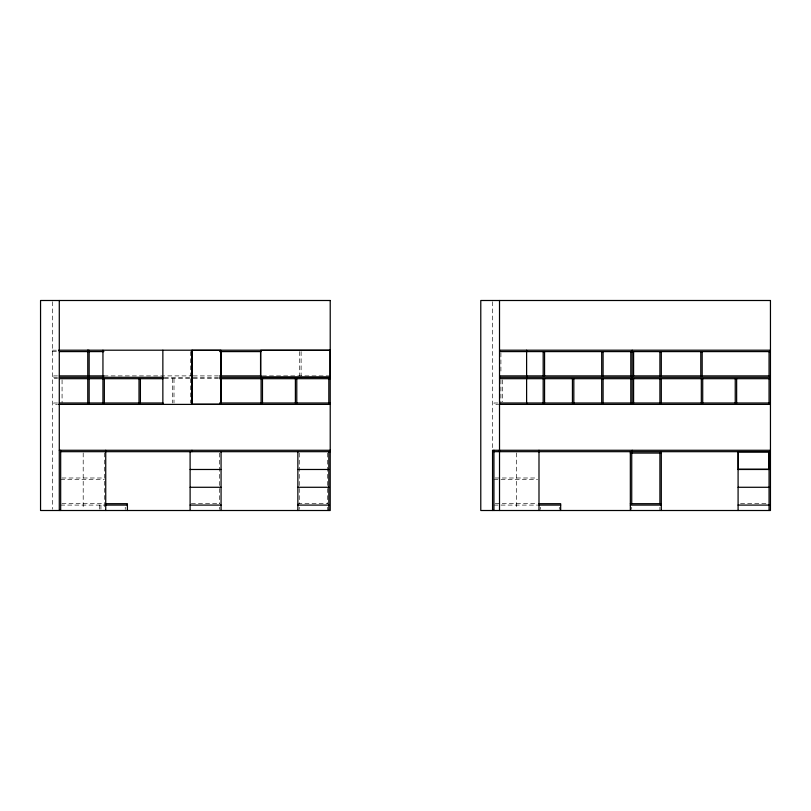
<?xml version="1.0" encoding="UTF-8"?>
<svg xmlns="http://www.w3.org/2000/svg" width="811" height="811" viewBox="0 0 811 811"><rect width="100%" height="100%" fill="white"/><g stroke="black" fill="none" stroke-linecap="round" stroke-linejoin="round"><path stroke-width="0.61" stroke-dasharray="4.05 3.04" d="M52.32 350.2L57.348 350.2M52.32 351.599L57.348 351.599M57.48 375.899L53.708 375.899L53.708 378.686L57.48 378.686M103.98 375.899L190.707 375.899M193.221 375.899L218.362 375.899M262.348 375.899L330.219 375.899M53.708 377.297L57.48 377.297M164.309 377.297L191.964 377.297M193.221 377.297L218.362 377.297M164.309 378.686L190.707 378.686M193.221 378.686L218.362 378.686M57.48 402.996L53.708 402.996L53.708 404.385L57.48 404.385M497.711 402.996L493.94 402.996L493.94 404.385L497.711 404.385M61.92 477.993L104.335 477.993M495.186 477.993L537.602 477.993M60.673 479.392L104.335 479.392M493.94 479.392L537.602 479.392M61.92 503.692L104.335 503.692M191.345 503.692L219.832 503.692M297.86 503.692L327.583 503.692M495.186 503.692L537.602 503.692M740.565 503.692L767.814 503.692M60.673 505.091L104.335 505.091M493.94 505.091L537.602 505.091M659.911 507.26L659.911 510.504M631.728 507.26L631.728 509.42M559.276 507.26L559.276 509.42M540.39 507.26L540.39 509.42M516.465 452.923L516.465 509.257M502.303 379.903L502.303 401.78M500.904 352.815L500.904 373.476M500.904 379.903L500.904 402.996M492.551 301.763L492.551 448.513M327.431 453.065L327.431 503.692M327.431 507.26L327.431 510.504M301.114 351.599L301.114 375.899M299.715 351.599L299.715 375.899M299.259 453.065L299.259 503.692M299.259 507.26L299.259 509.42M219.68 453.065L219.68 503.692M219.68 507.26L219.68 509.42M190.575 351.599L190.575 375.899M190.575 378.686L190.575 402.996M174 378.686L174 402.996M172.611 378.686L172.611 402.996M125.239 507.26L125.239 509.42M104.335 452.923L104.335 509.257M100.929 505.091L100.929 510.504M99.54 505.091L99.54 510.504M83.198 452.923L83.198 509.257M62.072 379.903L62.072 402.996M52.32 301.763L52.32 509.237"/><path stroke-width="1.22" d="M58.605 350.2L330.219 350.2M499.515 350.2L770.45 350.2M87.77 350.362L89.159 350.362L89.159 404.233L87.77 404.233M59.284 351.599L87.77 351.599M88.804 351.599L103.899 351.599M219.619 351.599L261.091 351.599M499.515 351.599L770.45 351.599M59.284 375.899L87.77 375.899M88.906 375.899L103.98 375.899M219.619 375.899L261.091 375.899M499.515 375.899L770.45 375.899M59.284 377.297L87.77 377.297M88.906 377.297L163.052 377.297M219.619 377.297L330.219 377.297M499.515 377.297L770.45 377.297M59.284 378.686L87.77 378.686M88.906 378.686L163.052 378.686M219.619 378.686L330.219 378.686M499.515 378.686L770.45 378.686M59.284 402.996L87.77 402.996M88.906 402.996L163.052 402.996M219.619 402.996L330.219 402.996M499.515 402.996L770.45 402.996M58.737 404.385L330.219 404.385M498.968 404.385L770.45 404.385M59.284 450.277L330.219 450.277M770.45 450.277L492.551 450.277L492.551 510.504M60.673 451.676L330.219 451.676M493.94 451.676L538.991 451.676M539.183 451.676L770.45 451.676M630.34 453.065L661.3 453.065M190.109 469.478L221.068 469.478M297.86 469.478L328.83 469.478M738.091 469.478L769.061 469.478M190.109 487.279L221.068 487.279M297.86 487.279L328.83 487.279M738.091 487.279L769.061 487.279M105.734 503.692L127.408 503.692L127.408 510.504M538.991 503.692L560.665 503.692L560.665 510.504M630.34 503.692L661.3 503.692M105.734 505.091L127.408 505.091M190.109 505.091L221.068 505.091M297.86 505.091L328.83 505.091M538.991 505.091L560.665 505.091M630.34 505.091L661.3 505.091M738.091 505.091L769.061 505.091M769.061 351.599L769.061 375.899M769.061 378.686L769.061 402.996M769.061 451.676L769.061 510.504M738.091 451.676L738.091 510.504M736.641 378.686L736.641 402.996M735.242 378.686L735.242 402.996M702.711 378.686L702.711 402.996M702.174 351.599L702.174 375.899M701.322 378.686L701.322 402.996M700.785 351.599L700.785 375.899M661.3 351.599L661.3 375.899M661.3 378.686L661.3 402.996M661.3 451.676L661.3 510.504M659.911 351.599L659.911 375.899M659.911 378.686L659.911 402.996M659.911 453.065L659.911 503.692M633.594 351.599L633.594 375.899M633.594 378.686L633.594 402.996M632.195 350.2L632.195 404.385M632.195 450.277L632.195 451.676M631.728 453.065L631.728 503.692M630.806 351.599L630.806 375.899M630.806 378.686L630.806 402.996M630.34 451.676L630.34 510.504M603.09 351.599L603.09 375.899M603.09 378.686L603.09 402.996M601.691 351.599L601.691 375.899M601.691 378.686L601.691 402.996M573.833 378.686L573.833 402.996M572.434 378.686L572.434 402.996M544.566 351.599L544.566 375.899M544.566 378.686L544.566 402.996M543.177 351.599L543.177 375.899M543.177 378.686L543.177 402.996M538.991 450.277L538.991 510.504M526.613 350.2L526.613 404.385M499.515 300.496L499.515 510.504M493.94 450.277L493.94 510.504M328.83 378.686L328.83 402.996M328.83 451.676L328.83 510.504M297.86 451.676L297.86 510.504M296.775 378.686L296.775 402.996M295.386 378.686L295.386 402.996M262.48 378.686L262.48 402.996M261.091 378.686L261.091 402.996M260.554 351.599L260.554 375.899M221.068 351.599L221.068 375.899M221.068 378.686L221.068 402.996M221.068 451.676L221.068 510.504M191.964 350.2L191.964 404.385M191.964 450.277L191.964 451.676M190.109 451.676L190.109 510.504M162.859 350.2L162.859 404.385M140.404 378.686L140.404 402.996M139.016 378.686L139.016 402.996M105.734 450.277L105.734 510.504M104.335 378.686L104.335 402.996M102.946 350.2L102.946 377.297M102.946 378.686L102.946 402.996M87.77 350.2L87.77 404.385M60.673 450.277L60.673 510.504M59.284 300.496L59.284 510.504M330.219 300.496L40.55 300.496L40.55 510.504L330.219 510.504L330.219 300.496M770.45 300.496L480.781 300.496L480.781 510.504L770.45 510.504L770.45 300.496M220.916 350.362L192.197 350.362L192.197 404.233L220.916 404.233L220.916 350.362M330.067 350.362L260.706 350.362L260.706 377.145L330.067 377.145L330.067 350.362M768.899 451.909L738.243 451.909L738.243 469.245L768.899 469.245L768.899 451.909"/></g></svg>
